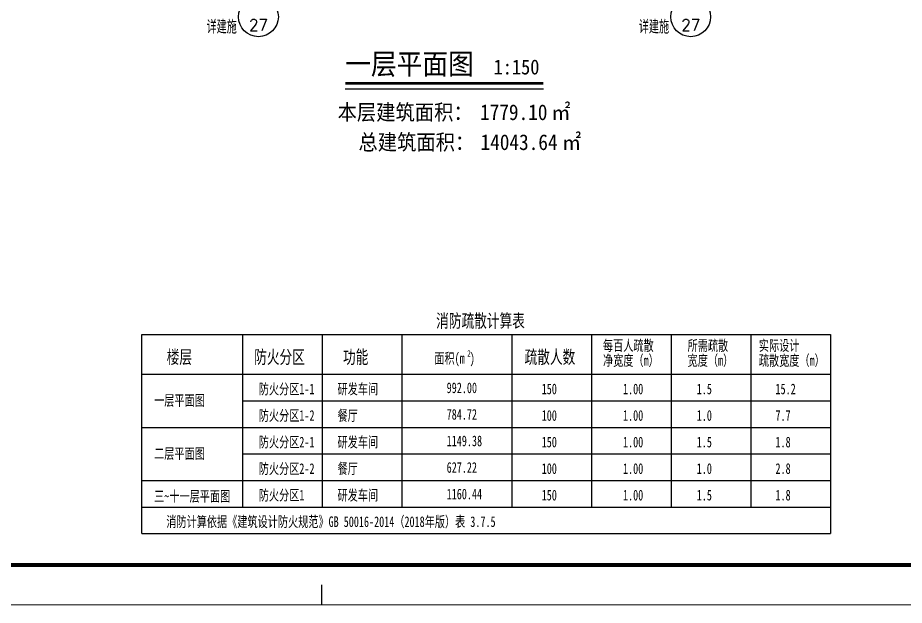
# Model space of a CAD drawing. Extents: x 1738711 to 2346805, y 1189731 to 2516152.
# Drawn here: x 1950592 to 1983942, y 1552690 to 1574798 of the extents above; entities that cross this region are included whole.
import ezdxf
from ezdxf.enums import TextEntityAlignment as Align

# ---------------------------------------------------------------- set-up
doc = ezdxf.new("R2010")
doc.units = 0
doc.header["$LTSCALE"] = 1000
doc.header["$MEASUREMENT"] = 0
for name, color, linetype in [('DIM_IDEN', 3, 'Continuous'), ('DIM_SYMB', 3, 'Continuous'), ('PUB_TEXT', 7, 'Continuous'), ('TK', 4, 'Continuous')]:
    doc.layers.add(name, color=color, linetype=linetype)
doc.styles.add('_TCH_DIM', font='SIMPLEX', dxfattribs={"bigfont": 'GBCBIG'})
doc.styles.add('_TCH_LABEL', font='COMPLEX', dxfattribs={"bigfont": 'GBCBIG'})
doc.styles.add('宋体', font='SIMSUN.TTF', dxfattribs={"width": 0.75})
doc.styles.add('黑体', font='simhei_0.ttf', dxfattribs={"width": 0.9})

# ---------------------------------------------------------------- blocks, each defined once
blk = doc.blocks.new('hjashrtahreahe')
blk.add_line((42800, 0), (42800, 500))
at = {"const_width": 25}
blk.add_lwpolyline([(42800, 500), (42800, 0)], dxfattribs=at)
at = {"layer": 'TK', "color": 7, "const_width": 25}
blk.add_lwpolyline([(0, 59400), (84100, 59400), (84100, 0), (0, 0)], close=True, dxfattribs=at)
at = {"layer": 'TK', "color": 3, "const_width": 100}
blk.add_lwpolyline([(2500, 1000), (2500, 58400), (83100, 58400), (83100, 1000)], close=True, dxfattribs=at)
at = {"layer": 'TK', "style": '宋体', "width": 0.75}
for tag, height, p in [('项目负责人', 350, (6003, 57089)), ('专业负责人', 350, (6003, 56224)), ('设计人', 350, (6003, 55419)), ('版号1', 250, (77304, 22193)), ('时间1', 250, (82405, 22193)), ('版号2', 250, (77304, 21593)), ('时间2', 250, (82405, 21593)), ('版号3', 250, (77304, 20993)), ('时间3', 250, (82405, 20993)), ('建筑会签', 0.0001, (78978, 2403)), ('电气会签', 0.0001, (82128, 2403)), ('结构会签', 0.0001, (78978, 1803)), ('暖通会签', 0.0001, (82128, 1803)), ('给排水会签', 0.0001, (78978, 1250)), ('智能化会签', 0.0001, (82128, 1250))]:
    blk.add_attdef(tag, text='', height=height, dxfattribs=at).set_placement(p, align=Align.CENTER)
for tag, p in [('合作设计单位', (80816, 48986)), ('版号说明1', (79854, 22318)), ('版号说明2', (79854, 21718)), ('版号说明3', (79854, 21118)), ('浙江绿储科技有限公司', (80545, 16036)), ('百兆瓦级集中式熔盐储能关键', (80545, 14953)), ('设备研发及制造基地项目', (80545, 14603)), ('1#研发楼', (80545, 13636)), ('图名', (80545, 12436)), ('工程编号', (78978, 11461)), ('子项编号', (82128, 11461)), ('建筑', (78978, 10711)), ('图号', (82128, 10711)), ('施工图', (78978, 9961)), ('2023.03', (82128, 9961)), ('审定', (79353, 8461)), ('审核', (79353, 7711)), ('工程负责', (79353, 6961)), ('专业负责', (79353, 6211)), ('设计', (79353, 5461)), ('制图', (79353, 4711)), ('校对', (79353, 3961))]:
    blk.add_attdef(tag, text='', height=250, dxfattribs=at).set_placement(p, align=Align.MIDDLE_CENTER)

msp = doc.modelspace()

# ---------------------------------------------------------------- linework, layer by layer
for p, q in [((1955257.2, 1562879.7), (1981167, 1562879.7)), ((1955257.2, 1555388), (1955257.2, 1562879.7)), ((1959044.6, 1562879.7), (1959044.6, 1556386.9)), ((1962041.3, 1562879.7), (1962041.3, 1556386.9)), ((1965038, 1562879.7), (1965038, 1556386.9)), ((1969180.2, 1562879.7), (1969180.2, 1556386.9)), ((1972176.9, 1562879.7), (1972176.9, 1556386.9)), ((1975173.6, 1562879.7), (1975173.6, 1556386.9)), ((1978170.3, 1562879.7), (1978170.3, 1556386.9)), ((1981167, 1562879.7), (1981167, 1555388)), ((1955257.2, 1561381.4), (1981167, 1561381.4)), ((1959044.6, 1560382.5), (1981167, 1560382.5)), ((1955257.2, 1559383.6), (1981167, 1559383.6)), ((1959044.6, 1558384.7), (1981167, 1558384.7)), ((1955257.2, 1557385.8), (1981167, 1557385.8)), ((1955257.2, 1556386.9), (1981167, 1556386.9)), ((1955257.2, 1555388), (1981167, 1555388))]:
    msp.add_line(p, q)
at = {"layer": 'DIM_IDEN'}
for centre in [(1959646.6, 1574834.1), (1975908.2, 1574834.1)]:
    msp.add_circle(centre, 750, dxfattribs=at)
at = {"layer": 'DIM_SYMB', "const_width": 105}
msp.add_lwpolyline([(1962910.1, 1572329.2), (1970365.4, 1572329.2)], dxfattribs=at)
at = {"layer": 'DIM_SYMB'}
msp.add_lwpolyline([(1962910.1, 1572119.2), (1970365.4, 1572119.2)], dxfattribs=at)

# ---------------------------------------------------------------- block references
at = {"xscale": 1.5, "yscale": 1.5, "zscale": 1.5}
msp.add_blockref('hjashrtahreahe', (1897833.1, 1552709.1), dxfattribs=at)

# ---------------------------------------------------------------- texts
at = {"layer": 'DIM_SYMB', "color": 7, "style": '黑体', "width": 0.9}
for s, height, p in [('本层建筑面积：', 591.46, (1962624.6, 1570946.5)), ('1779.10', 591.46, (1967983.5, 1570946.5)), ('㎡', 591.5, (1970663, 1570946.5)), ('总建筑面积：', 591.46, (1963408.7, 1569820.3)), ('㎡', 591.5, (1971064.4, 1569820.3)), ('14043.64', 591.46, (1968002.1, 1569820.3))]:
    msp.add_text(s, height=height, dxfattribs=at).set_placement(p)
at = {"layer": 'PUB_TEXT', "color": 7, "style": '_TCH_DIM'}
for p in [(1957694.7, 1574201.9), (1973956.2, 1574201.9)]:
    msp.add_text('详建施', height=506.38, dxfattribs=at).set_placement(p)
at = {"layer": 'PUB_TEXT', "color": 7, "style": '_TCH_LABEL'}
for p, p2 in [((1959291, 1574306.4), (1960002.2, 1574306.4)), ((1975552.5, 1574306.4), (1976263.8, 1574306.4))]:
    msp.add_text('27', height=439.31, dxfattribs=at).set_placement(p, p2, align=Align.FIT)
at = {"layer": 'PUB_TEXT', "color": 7, "style": '黑体', "width": 0.9}
for s, height, p in [('一层平面图', 788.61, (1962910.1, 1572663.3)), ('1:150', 563.29, (1968492.3, 1572663.3))]:
    msp.add_text(s, height=height, dxfattribs=at).set_placement(p)
at = {"layer": 'PUB_TEXT', "style": '黑体', "width": 0.7}
for s, height, p in [('消防疏散计算表', 499.45, (1966331.7, 1563145.9)), ('每百人疏散', 399.56, (1972607.9, 1562265.7)), ('所需疏散', 399.56, (1975792, 1562265.7)), ('实际设计', 399.56, (1978470.7, 1562265.7)), ('楼层', 499.45, (1956195.9, 1561783.9)), ('防火分区', 499.45, (1959486.2, 1561783.9)), ('功能', 499.45, (1962825.9, 1561783.9)), ('面积(m )', 399.56, (1966264.4, 1561783.9)), ('2', 239.7, (1967500, 1562047.9)), ('疏散人数', 499.45, (1969658, 1561783.9)), ('净宽度（m）', 399.56, (1972607.9, 1561704.5)), ('宽度（m）', 399.56, (1975792, 1561704.5)), ('疏散宽度（m）', 399.56, (1978470.7, 1561704.5)), ('防火分区1-1', 399.56, (1959659.2, 1560630.7)), ('研发车间', 399.56, (1962622.9, 1560630.7)), ('992.00', 399.56, (1966727.4, 1560673.8)), ('150', 399.56, (1970302.7, 1560630.7)), ('1.00', 399.56, (1973360.9, 1560630.7)), ('1.5', 399.56, (1976134.6, 1560630.7)), ('15.2', 399.56, (1979097.2, 1560630.7)), ('一层平面图', 399.56, (1955722.8, 1560200.1)), ('防火分区1-2', 399.56, (1959659.2, 1559631.8)), ('餐厅', 399.56, (1962622.9, 1559631.8)), ('784.72', 399.56, (1966727.4, 1559674.9)), ('100', 399.56, (1970302.7, 1559631.8)), ('1.00', 399.56, (1973360.9, 1559631.8)), ('1.0', 399.56, (1976134.6, 1559631.8)), ('7.7', 399.56, (1979097.2, 1559631.8)), ('防火分区2-1', 399.56, (1959659.2, 1558632.9)), ('研发车间', 399.56, (1962622.9, 1558632.9)), ('1149.38', 399.56, (1966727.4, 1558676)), ('150', 399.56, (1970302.7, 1558632.9)), ('1.00', 399.56, (1973360.9, 1558632.9)), ('1.5', 399.56, (1976134.6, 1558632.9)), ('1.8', 399.56, (1979097.2, 1558632.9)), ('二层平面图', 399.56, (1955722.8, 1558202.3)), ('防火分区2-2', 399.56, (1959659.2, 1557634)), ('餐厅', 399.56, (1962622.9, 1557634)), ('627.22', 399.56, (1966727.4, 1557677.1)), ('100', 399.56, (1970302.7, 1557634)), ('1.00', 399.56, (1973360.9, 1557634)), ('1.0', 399.56, (1976134.6, 1557634)), ('2.8', 399.56, (1979097.2, 1557634)), ('三~十一层平面图', 399.56, (1955722.8, 1556594.1)), ('防火分区1', 399.56, (1959659.2, 1556635.1)), ('研发车间', 399.56, (1962622.9, 1556635.1)), ('1160.44', 399.56, (1966727.4, 1556678.2)), ('150', 399.56, (1970302.7, 1556635.1)), ('1.00', 399.56, (1973360.9, 1556635.1)), ('1.5', 399.56, (1976134.6, 1556635.1)), ('1.8', 399.56, (1979097.2, 1556635.1)), ('消防计算依据《建筑设计防火规范》GB 50016-2014（2018年版）表 3.7.5', 399.56, (1956180.9, 1555636.2))]:
    msp.add_text(s, height=height, dxfattribs=at).set_placement(p)

doc.saveas('drawing.dxf')
